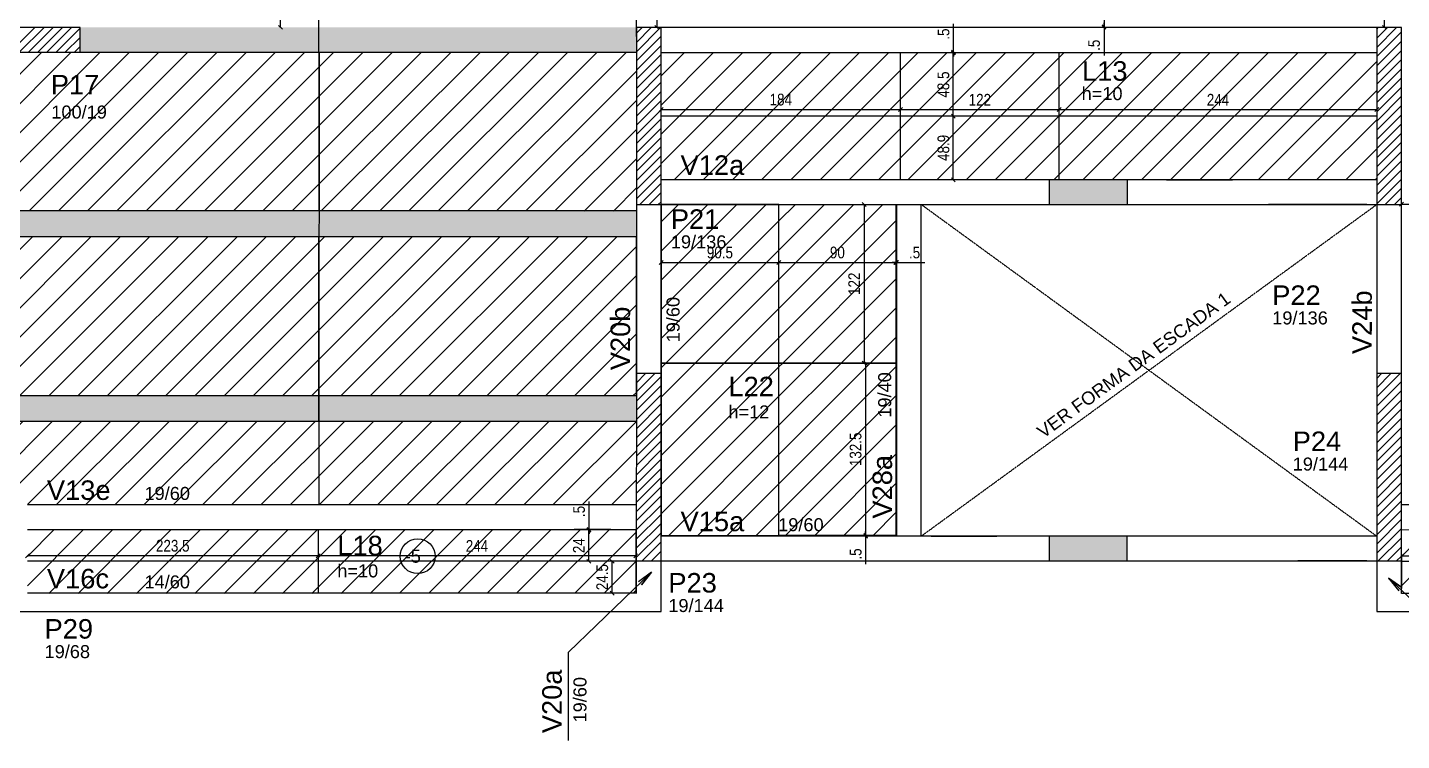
# Model space of a CAD drawing. Extents: x 1022 to 7350, y 170 to 3791.
# Drawn here: x 3468 to 4524, y 1554 to 2103 of the extents above; entities that cross this region are included whole.
import ezdxf

# ---------------------------------------------------------------- set-up
doc = ezdxf.new("R2010")
doc.units = 0
doc.linetypes.add('HIDDEN', pattern=[0.375, 0.25, -0.125])
for name, color, linetype in [('1', 1, 'Continuous'), ('10', 10, 'Continuous'), ('3', 3, 'Continuous'), ('6', 6, 'Continuous'), ('8', 8, 'Continuous'), ('COTA', 241, 'Continuous'), ('ES-VIGA', 3, 'Continuous'), ('L-D', 2, 'Continuous'), ('L-N', 4, 'Continuous'), ('P-D', 2, 'Continuous'), ('Painéis', 200, 'Continuous'), ('Pilares', 5, 'Continuous'), ('SHAFT', 1, 'HIDDEN'), ('VIG-D', 2, 'Continuous'), ('VIG-N', 4, 'Continuous')]:
    doc.layers.add(name, color=color, linetype=linetype)
doc.layers.add('Hachura', color=251, linetype='Continuous', lineweight=9)
doc.layers.add('REAPROVEITAMENTO', color=251, linetype='Continuous', lineweight=9)
doc.styles.add('COTA TECNICA-50', font='techl___.ttf', dxfattribs={"height": 9})
doc.styles.get("Standard").update_dxf_attribs({"font": 'arial.ttf'})
doc.dimstyles.new('COTA PAINEL-50', dxfattribs={"dimtxt": 9, "dimasz": 3, "dimexe": 3, "dimexo": 3, "dimgap": 3, "dimtad": 1, "dimdec": 1, "dimzin": 12, "dimdsep": 46, "dimtxsty": 'COTA TECNICA-50', "dimblk1": 'OBLIQUE', "dimblk2": 'OBLIQUE', "dimsah": 1, "dimcen": 0.9, "dimclrd": 4, "dimclre": 4, "dimclrt": 240, "dimadec": 1, "dimazin": 3, "dimtfac": 1, "dimtdec": 1, "dimtmove": 0, "dimatfit": 3, "dimfxl": 1, "dimtolj": 1, "dimtzin": 12, "dimarcsym": 0})
pattern_1 = [(45, (-1215.026, -298.529), (-11.22532, 11.22532), [])]
pattern_2 = [(45, (-1214.97, -298.365), (-11.22532, 11.22532), [])]

# ---------------------------------------------------------------- blocks, each defined once
blk = doc.blocks.new('_Oblique')
at = {"color": 0, "linetype": 'ByBlock', "lineweight": -2}
blk.add_line((-0.5, -0.5), (0.5, 0.5), dxfattribs=at)
blk = doc.blocks.new('*D227')
at = {"layer": 'COTA', "color": 4, "lineweight": -2, "transparency": 16777216}
for p, q in [((3955.4, 1922.1), (4045.9, 1922.1)), ((3955.4, 1921), (3955.4, 1919.1))]:
    blk.add_line(p, q, dxfattribs=at)
at = {"layer": 'Defpoints', "color": 0, "transparency": 16777216}
for p in [(3955.4, 1924), (4045.9, 1922.1), (4045.9, 1922.1)]:
    blk.add_point(p, dxfattribs=at)
at = {"layer": 'COTA', "color": 4, "lineweight": -2, "transparency": 16777216, "xscale": 3, "yscale": 3, "zscale": 3, "rotation": 180}
blk.add_blockref('_Oblique', (3955.4, 1922.1), dxfattribs=at)
at = {"layer": 'COTA', "color": 4, "lineweight": -2, "transparency": 16777216, "xscale": 3, "yscale": 3, "zscale": 3}
blk.add_blockref('_Oblique', (4045.9, 1922.1), dxfattribs=at)
at = {"layer": 'COTA', "color": 240, "transparency": 16777216, "insert": (4000.6, 1929.7), "char_height": 9, "attachment_point": 5, "style": 'COTA TECNICA-50'}
blk.add_mtext('\\A1;90.5', dxfattribs=at)
blk = doc.blocks.new('*D228')
at = {"layer": 'COTA', "color": 4, "lineweight": -2, "transparency": 16777216}
for p, q in [((4045.9, 1922.1), (4135.9, 1922.1)), ((4135.9, 1921), (4135.9, 1919.1))]:
    blk.add_line(p, q, dxfattribs=at)
at = {"layer": 'Defpoints', "color": 0, "transparency": 16777216}
for p in [(4045.9, 1922.1), (4135.9, 1924), (4135.9, 1922.1)]:
    blk.add_point(p, dxfattribs=at)
at = {"layer": 'COTA', "color": 4, "lineweight": -2, "transparency": 16777216, "xscale": 3, "yscale": 3, "zscale": 3, "rotation": 180}
blk.add_blockref('_Oblique', (4045.9, 1922.1), dxfattribs=at)
at = {"layer": 'COTA', "color": 4, "lineweight": -2, "transparency": 16777216, "xscale": 3, "yscale": 3, "zscale": 3}
blk.add_blockref('_Oblique', (4135.9, 1922.1), dxfattribs=at)
at = {"layer": 'COTA', "color": 240, "transparency": 16777216, "insert": (4090.9, 1929.7), "char_height": 9, "attachment_point": 5, "style": 'COTA TECNICA-50'}
blk.add_mtext('\\A1;90', dxfattribs=at)
blk = doc.blocks.new('*D132')
at = {"layer": 'COTA', "color": 4, "lineweight": -2, "transparency": 16777216}
for p, q in [((4135.9, 1922.1), (4132.9, 1922.1)), ((4135.9, 1922.1), (4136.4, 1922.1)), ((4136.4, 1922.1), (4158, 1922.1))]:
    blk.add_line(p, q, dxfattribs=at)
at = {"layer": 'Defpoints', "color": 0, "transparency": 16777216}
for p in [(4135.9, 1922.1), (4136.4, 1922.1), (4136.4, 1922.1)]:
    blk.add_point(p, dxfattribs=at)
at = {"layer": 'COTA', "color": 4, "lineweight": -2, "transparency": 16777216, "xscale": 3, "yscale": 3, "zscale": 3}
blk.add_blockref('_Oblique', (4135.9, 1922.1), dxfattribs=at)
at = {"layer": 'COTA', "color": 4, "lineweight": -2, "transparency": 16777216, "xscale": 3, "yscale": 3, "zscale": 3, "rotation": 180}
blk.add_blockref('_Oblique', (4136.4, 1922.1), dxfattribs=at)
at = {"layer": 'COTA', "color": 240, "transparency": 16777216, "insert": (4150.2, 1929.7), "char_height": 9, "attachment_point": 5, "style": 'COTA TECNICA-50'}
blk.add_mtext('\\A1;.5', dxfattribs=at)
blk = doc.blocks.new('*D229')
at = {"layer": 'COTA', "color": 4, "lineweight": -2, "transparency": 16777216}
blk.add_line((4111.4, 1966.7), (4111.4, 1844.7), dxfattribs=at)
at = {"layer": 'Defpoints', "color": 0, "transparency": 16777216}
for p in [(4111.4, 1966.7), (4111.4, 1844.7), (4111.4, 1844.7)]:
    blk.add_point(p, dxfattribs=at)
at = {"layer": 'COTA', "color": 4, "lineweight": -2, "transparency": 16777216, "xscale": 3, "yscale": 3, "zscale": 3}
for p, rotation in [((4111.4, 1966.7), 90), ((4111.4, 1844.7), 270)]:
    blk.add_blockref('_Oblique', p, dxfattribs=dict(at, rotation=rotation))
at = {"layer": 'COTA', "color": 240, "transparency": 16777216, "insert": (4103.8, 1905.7), "char_height": 9, "attachment_point": 5, "rotation": 90, "style": 'COTA TECNICA-50'}
blk.add_mtext('\\A1;122', dxfattribs=at)
blk = doc.blocks.new('*D230')
at = {"layer": 'COTA', "color": 4, "lineweight": -2, "transparency": 16777216}
for p, q in [((4112.6, 1844.7), (4112.6, 1712.2)), ((4114.4, 1844.7), (4115.6, 1844.7)), ((4114.4, 1712.2), (4115.6, 1712.2))]:
    blk.add_line(p, q, dxfattribs=at)
at = {"layer": 'Defpoints', "color": 0, "transparency": 16777216}
for p in [(4111.4, 1844.7), (4111.4, 1712.2), (4112.6, 1712.2)]:
    blk.add_point(p, dxfattribs=at)
at = {"layer": 'COTA', "color": 4, "lineweight": -2, "transparency": 16777216, "xscale": 3, "yscale": 3, "zscale": 3}
for p, rotation in [((4112.6, 1844.7), 90), ((4112.6, 1712.2), 270)]:
    blk.add_blockref('_Oblique', p, dxfattribs=dict(at, rotation=rotation))
at = {"layer": 'COTA', "color": 240, "transparency": 16777216, "insert": (4104.9, 1778.4), "char_height": 9, "attachment_point": 5, "rotation": 90, "style": 'COTA TECNICA-50'}
blk.add_mtext('\\A1;132.5', dxfattribs=at)
blk = doc.blocks.new('*D4')
at = {"layer": 'COTA', "color": 4, "lineweight": -2, "transparency": 16777216}
for p, q in [((4112.6, 1712.2), (4112.6, 1715.2)), ((4112.6, 1712.2), (4112.6, 1711.7)), ((4112.6, 1711.7), (4112.6, 1690.1))]:
    blk.add_line(p, q, dxfattribs=at)
at = {"layer": 'Defpoints', "color": 0, "transparency": 16777216}
for p in [(4112.6, 1712.2), (4112.6, 1711.7), (4112.6, 1711.7)]:
    blk.add_point(p, dxfattribs=at)
at = {"layer": 'COTA', "color": 4, "lineweight": -2, "transparency": 16777216, "xscale": 3, "yscale": 3, "zscale": 3}
for p, rotation in [((4112.6, 1712.2), 270), ((4112.6, 1711.7), 90)]:
    blk.add_blockref('_Oblique', p, dxfattribs=dict(at, rotation=rotation))
at = {"layer": 'COTA', "color": 240, "transparency": 16777216, "insert": (4105, 1697.9), "char_height": 9, "attachment_point": 5, "rotation": 90, "style": 'COTA TECNICA-50'}
blk.add_mtext('\\A1;.5', dxfattribs=at)
blk = doc.blocks.new('*D176')
at = {"layer": 'COTA', "color": 4, "lineweight": -2, "transparency": 16777216}
for p, q in [((3662.9, 2102.9), (3662.9, 2163.9)), ((3665.9, 2163.9), (3665.9, 2163.9))]:
    blk.add_line(p, q, dxfattribs=at)
at = {"layer": 'Defpoints', "color": 0, "transparency": 16777216}
for p in [(3662.9, 2163.9), (3662.9, 2163.9), (3662.9, 2102.9)]:
    blk.add_point(p, dxfattribs=at)
at = {"layer": 'COTA', "color": 4, "lineweight": -2, "transparency": 16777216, "xscale": 3, "yscale": 3, "zscale": 3}
for p, rotation in [((3662.9, 2163.9), 90), ((3662.9, 2102.9), 270)]:
    blk.add_blockref('_Oblique', p, dxfattribs=dict(at, rotation=rotation))
at = {"layer": 'COTA', "color": 240, "transparency": 16777216, "insert": (3655.3, 2133.4), "char_height": 9, "attachment_point": 5, "rotation": 90, "style": 'COTA TECNICA-50'}
blk.add_mtext('\\A1;61', dxfattribs=at)
blk = doc.blocks.new('*D113')
at = {"layer": 'COTA', "color": 4, "lineweight": -2, "transparency": 16777216}
for p, q in [((4511.4, 2102.9), (4511.4, 2255.9)), ((4508.7, 2102.9), (4508.4, 2102.9))]:
    blk.add_line(p, q, dxfattribs=at)
at = {"layer": 'Defpoints', "color": 0, "transparency": 16777216}
for p in [(4511.4, 2255.9), (4511.4, 2255.9), (4511.7, 2102.9)]:
    blk.add_point(p, dxfattribs=at)
at = {"layer": 'COTA', "color": 4, "lineweight": -2, "transparency": 16777216, "xscale": 3, "yscale": 3, "zscale": 3}
for p, rotation in [((4511.4, 2255.9), 90), ((4511.4, 2102.9), 270)]:
    blk.add_blockref('_Oblique', p, dxfattribs=dict(at, rotation=rotation))
at = {"layer": 'COTA', "color": 240, "transparency": 16777216, "insert": (4503.7, 2179.4), "char_height": 9, "attachment_point": 5, "rotation": 90, "style": 'COTA TECNICA-50'}
blk.add_mtext('\\A1;153', dxfattribs=at)
blk = doc.blocks.new('*D221')
at = {"layer": 'COTA', "color": 4, "lineweight": -2, "transparency": 16777216}
for p, q in [((3952.1, 2255.9), (3952.1, 2102.9)), ((3952.5, 2102.9), (3949.1, 2102.9))]:
    blk.add_line(p, q, dxfattribs=at)
at = {"layer": 'Defpoints', "color": 0, "transparency": 16777216}
for p in [(3952.1, 2255.9), (3952.1, 2102.9), (3955.5, 2102.9)]:
    blk.add_point(p, dxfattribs=at)
at = {"layer": 'COTA', "color": 4, "lineweight": -2, "transparency": 16777216, "xscale": 3, "yscale": 3, "zscale": 3}
for p, rotation in [((3952.1, 2255.9), 90), ((3952.1, 2102.9), 270)]:
    blk.add_blockref('_Oblique', p, dxfattribs=dict(at, rotation=rotation))
at = {"layer": 'COTA', "color": 240, "transparency": 16777216, "insert": (3944.4, 2179.4), "char_height": 9, "attachment_point": 5, "rotation": 90, "style": 'COTA TECNICA-50'}
blk.add_mtext('\\A1;153', dxfattribs=at)
blk = doc.blocks.new('*D222')
at = {"layer": 'COTA', "color": 4, "lineweight": -2, "transparency": 16777216}
for p, q in [((4295.8, 2179.8), (4295.8, 2103.4)), ((4298.8, 2179.8), (4298.8, 2179.8))]:
    blk.add_line(p, q, dxfattribs=at)
at = {"layer": 'Defpoints', "color": 0, "transparency": 16777216}
for p in [(4295.8, 2179.8), (4295.8, 2103.4), (4295.8, 2103.4)]:
    blk.add_point(p, dxfattribs=at)
at = {"layer": 'COTA', "color": 4, "lineweight": -2, "transparency": 16777216, "xscale": 3, "yscale": 3, "zscale": 3}
for p, rotation in [((4295.8, 2179.8), 90), ((4295.8, 2103.4), 270)]:
    blk.add_blockref('_Oblique', p, dxfattribs=dict(at, rotation=rotation))
at = {"layer": 'COTA', "color": 240, "transparency": 16777216, "insert": (4288.2, 2141.6), "char_height": 9, "attachment_point": 5, "rotation": 90, "style": 'COTA TECNICA-50'}
blk.add_mtext('\\A1;76.5', dxfattribs=at)
blk = doc.blocks.new('*D114')
at = {"layer": 'COTA', "color": 4, "lineweight": -2, "transparency": 16777216}
for p, q in [((4292.8, 2102.9), (4292.8, 2102.9)), ((4295.8, 2103.4), (4295.8, 2106.4)), ((4295.8, 2103.4), (4295.8, 2102.9)), ((4295.8, 2102.9), (4295.8, 2081.3))]:
    blk.add_line(p, q, dxfattribs=at)
at = {"layer": 'Defpoints', "color": 0, "transparency": 16777216}
for p in [(4295.8, 2103.4), (4295.8, 2102.9), (4295.8, 2102.9)]:
    blk.add_point(p, dxfattribs=at)
at = {"layer": 'COTA', "color": 4, "lineweight": -2, "transparency": 16777216, "xscale": 3, "yscale": 3, "zscale": 3}
for p, rotation in [((4295.8, 2103.4), 270), ((4295.8, 2102.9), 90)]:
    blk.add_blockref('_Oblique', p, dxfattribs=dict(at, rotation=rotation))
at = {"layer": 'COTA', "color": 240, "transparency": 16777216, "insert": (4288.2, 2089.1), "char_height": 9, "attachment_point": 5, "rotation": 90, "style": 'COTA TECNICA-50'}
blk.add_mtext('\\A1;.5', dxfattribs=at)
blk = doc.blocks.new('*D115')
at = {"layer": 'COTA', "color": 4, "lineweight": -2, "transparency": 16777216}
blk.add_line((4180, 1985.7), (4180, 2034.6), dxfattribs=at)
at = {"layer": 'Defpoints', "color": 0, "transparency": 16777216}
for p in [(4180, 2034.6), (4180, 2034.6), (4180, 1985.7)]:
    blk.add_point(p, dxfattribs=at)
at = {"layer": 'COTA', "color": 4, "lineweight": -2, "transparency": 16777216, "xscale": 3, "yscale": 3, "zscale": 3}
for p, rotation in [((4180, 2034.6), 90), ((4180, 1985.7), 270)]:
    blk.add_blockref('_Oblique', p, dxfattribs=dict(at, rotation=rotation))
at = {"layer": 'COTA', "color": 240, "transparency": 16777216, "insert": (4172.4, 2010.2), "char_height": 9, "attachment_point": 5, "rotation": 90, "style": 'COTA TECNICA-50'}
blk.add_mtext('\\A1;48.9', dxfattribs=at)
blk = doc.blocks.new('*D116')
at = {"layer": 'COTA', "color": 4, "lineweight": -2, "transparency": 16777216}
for p, q in [((4179.5, 2083.2), (4177, 2083.2)), ((4180, 2034.6), (4180, 2083.2))]:
    blk.add_line(p, q, dxfattribs=at)
at = {"layer": 'Defpoints', "color": 0, "transparency": 16777216}
for p in [(4180, 2083.2), (4182.5, 2083.2), (4180, 2034.6)]:
    blk.add_point(p, dxfattribs=at)
at = {"layer": 'COTA', "color": 4, "lineweight": -2, "transparency": 16777216, "xscale": 3, "yscale": 3, "zscale": 3}
for p, rotation in [((4180, 2083.2), 90), ((4180, 2034.6), 270)]:
    blk.add_blockref('_Oblique', p, dxfattribs=dict(at, rotation=rotation))
at = {"layer": 'COTA', "color": 240, "transparency": 16777216, "insert": (4172.4, 2058.9), "char_height": 9, "attachment_point": 5, "rotation": 90, "style": 'COTA TECNICA-50'}
blk.add_mtext('\\A1;48.5', dxfattribs=at)
blk = doc.blocks.new('*D117')
at = {"layer": 'COTA', "color": 4, "lineweight": -2, "transparency": 16777216}
for p, q in [((4180.1, 2083.9), (4180.1, 2105.5)), ((4180.1, 2083.4), (4180.1, 2083.9)), ((4180.1, 2083.4), (4180.1, 2080.4))]:
    blk.add_line(p, q, dxfattribs=at)
at = {"layer": 'Defpoints', "color": 0, "transparency": 16777216}
for p in [(4180.1, 2083.9), (4180.1, 2083.9), (4180.1, 2083.4)]:
    blk.add_point(p, dxfattribs=at)
at = {"layer": 'COTA', "color": 4, "lineweight": -2, "transparency": 16777216, "xscale": 3, "yscale": 3, "zscale": 3}
for p, rotation in [((4180.1, 2083.9), 270), ((4180.1, 2083.4), 90)]:
    blk.add_blockref('_Oblique', p, dxfattribs=dict(at, rotation=rotation))
at = {"layer": 'COTA', "color": 240, "transparency": 16777216, "insert": (4172.5, 2097.7), "char_height": 9, "attachment_point": 5, "rotation": 90, "style": 'COTA TECNICA-50'}
blk.add_mtext('\\A1;.5', dxfattribs=at)
blk = doc.blocks.new('*D76')
at = {"layer": 'COTA', "color": 4, "lineweight": -2, "transparency": 16777216}
blk.add_line((4524.4, 1966.9), (4645.9, 1966.9), dxfattribs=at)
at = {"layer": 'Defpoints', "color": 0, "transparency": 16777216}
for p in [(4524.4, 1966.9), (4645.9, 1966.9), (4645.9, 1966.9)]:
    blk.add_point(p, dxfattribs=at)
at = {"layer": 'COTA', "color": 4, "lineweight": -2, "transparency": 16777216, "xscale": 3, "yscale": 3, "zscale": 3, "rotation": 180}
blk.add_blockref('_Oblique', (4524.4, 1966.9), dxfattribs=at)
at = {"layer": 'COTA', "color": 4, "lineweight": -2, "transparency": 16777216, "xscale": 3, "yscale": 3, "zscale": 3}
blk.add_blockref('_Oblique', (4645.9, 1966.9), dxfattribs=at)
at = {"layer": 'COTA', "color": 240, "transparency": 16777216, "insert": (4585.2, 1974.5), "char_height": 9, "attachment_point": 5, "style": 'COTA TECNICA-50'}
blk.add_mtext('\\A1;121.5', dxfattribs=at)
blk = doc.blocks.new('*D184')
at = {"layer": 'COTA', "color": 4, "lineweight": -2, "transparency": 16777216}
for p, q in [((3955.4, 2037.7), (3955.4, 2042.7)), ((3955.4, 2039.7), (4139.4, 2039.7)), ((4139.4, 2037.4), (4139.4, 2042.7))]:
    blk.add_line(p, q, dxfattribs=at)
at = {"layer": 'Defpoints', "color": 0, "transparency": 16777216}
for p in [(4139.4, 2039.7), (3955.4, 2034.7), (4139.4, 2034.4)]:
    blk.add_point(p, dxfattribs=at)
at = {"layer": 'COTA', "color": 4, "lineweight": -2, "transparency": 16777216, "xscale": 3, "yscale": 3, "zscale": 3, "rotation": 180}
blk.add_blockref('_Oblique', (3955.4, 2039.7), dxfattribs=at)
at = {"layer": 'COTA', "color": 4, "lineweight": -2, "transparency": 16777216, "xscale": 3, "yscale": 3, "zscale": 3}
blk.add_blockref('_Oblique', (4139.4, 2039.7), dxfattribs=at)
at = {"layer": 'COTA', "color": 240, "transparency": 16777216, "insert": (4047.4, 2047.3), "char_height": 9, "attachment_point": 5, "style": 'COTA TECNICA-50'}
blk.add_mtext('\\A1;184', dxfattribs=at)
blk = doc.blocks.new('*D185')
at = {"layer": 'COTA', "color": 4, "lineweight": -2, "transparency": 16777216}
blk.add_line((4139.4, 2039.7), (4261.4, 2039.7), dxfattribs=at)
at = {"layer": 'Defpoints', "color": 0, "transparency": 16777216}
for p in [(4139.4, 2039.7), (4261.4, 2039.7), (4261.4, 2039.7)]:
    blk.add_point(p, dxfattribs=at)
at = {"layer": 'COTA', "color": 4, "lineweight": -2, "transparency": 16777216, "xscale": 3, "yscale": 3, "zscale": 3, "rotation": 180}
blk.add_blockref('_Oblique', (4139.4, 2039.7), dxfattribs=at)
at = {"layer": 'COTA', "color": 4, "lineweight": -2, "transparency": 16777216, "xscale": 3, "yscale": 3, "zscale": 3}
blk.add_blockref('_Oblique', (4261.4, 2039.7), dxfattribs=at)
at = {"layer": 'COTA', "color": 240, "transparency": 16777216, "insert": (4200.4, 2047.2), "char_height": 9, "attachment_point": 5, "style": 'COTA TECNICA-50'}
blk.add_mtext('\\A1;122', dxfattribs=at)
blk = doc.blocks.new('*D39')
at = {"layer": 'COTA', "color": 4, "lineweight": -2, "transparency": 16777216}
blk.add_line((4261.4, 2039.7), (4505.4, 2039.7), dxfattribs=at)
at = {"layer": 'Defpoints', "color": 0, "transparency": 16777216}
for p in [(4261.4, 2039.7), (4505.4, 2039.7), (4505.4, 2039.7)]:
    blk.add_point(p, dxfattribs=at)
at = {"layer": 'COTA', "color": 4, "lineweight": -2, "transparency": 16777216, "xscale": 3, "yscale": 3, "zscale": 3, "rotation": 180}
blk.add_blockref('_Oblique', (4261.4, 2039.7), dxfattribs=at)
at = {"layer": 'COTA', "color": 4, "lineweight": -2, "transparency": 16777216, "xscale": 3, "yscale": 3, "zscale": 3}
blk.add_blockref('_Oblique', (4505.4, 2039.7), dxfattribs=at)
at = {"layer": 'COTA', "color": 240, "transparency": 16777216, "insert": (4383.4, 2047.2), "char_height": 9, "attachment_point": 5, "style": 'COTA TECNICA-50'}
blk.add_mtext('\\A1;244', dxfattribs=at)
blk = doc.blocks.new('*D49')
at = {"layer": 'COTA', "color": 4, "lineweight": -2, "transparency": 16777216}
blk.add_line((4747.9, 1696.2), (4524.4, 1696.2), dxfattribs=at)
at = {"layer": 'Defpoints', "color": 0, "transparency": 16777216}
for p in [(4524.4, 1696.2), (4524.4, 1696.2), (4747.9, 1696.2)]:
    blk.add_point(p, dxfattribs=at)
at = {"layer": 'COTA', "color": 4, "lineweight": -2, "transparency": 16777216, "xscale": 3, "yscale": 3, "zscale": 3, "rotation": 180}
blk.add_blockref('_Oblique', (4524.4, 1696.2), dxfattribs=at)
at = {"layer": 'COTA', "color": 4, "lineweight": -2, "transparency": 16777216, "xscale": 3, "yscale": 3, "zscale": 3}
blk.add_blockref('_Oblique', (4747.9, 1696.2), dxfattribs=at)
at = {"layer": 'COTA', "color": 240, "transparency": 16777216, "insert": (4636.1, 1703.9), "char_height": 9, "attachment_point": 5, "style": 'COTA TECNICA-50'}
blk.add_mtext('\\A1;223.5', dxfattribs=at)
blk = doc.blocks.new('*D149')
at = {"layer": 'COTA', "color": 4, "lineweight": -2, "transparency": 16777216}
blk.add_line((3917.8, 1667.8), (3917.8, 1692.3), dxfattribs=at)
at = {"layer": 'Defpoints', "color": 0, "transparency": 16777216}
for p in [(3917.8, 1692.3), (3917.8, 1692.3), (3917.8, 1667.8)]:
    blk.add_point(p, dxfattribs=at)
at = {"layer": 'COTA', "color": 4, "lineweight": -2, "transparency": 16777216, "xscale": 3, "yscale": 3, "zscale": 3}
for p, rotation in [((3917.8, 1692.3), 90), ((3917.8, 1667.8), 270)]:
    blk.add_blockref('_Oblique', p, dxfattribs=dict(at, rotation=rotation))
at = {"layer": 'COTA', "color": 240, "transparency": 16777216, "insert": (3910.2, 1680.1), "char_height": 9, "attachment_point": 5, "rotation": 90, "style": 'COTA TECNICA-50'}
blk.add_mtext('\\A1;24.5', dxfattribs=at)
blk = doc.blocks.new('*D150')
at = {"layer": 'COTA', "color": 4, "lineweight": -2, "transparency": 16777216}
blk.add_line((3899.8, 1692.3), (3899.8, 1716.3), dxfattribs=at)
at = {"layer": 'Defpoints', "color": 0, "transparency": 16777216}
for p in [(3899.8, 1716.3), (3899.8, 1716.3), (3899.8, 1692.3)]:
    blk.add_point(p, dxfattribs=at)
at = {"layer": 'COTA', "color": 4, "lineweight": -2, "transparency": 16777216, "xscale": 3, "yscale": 3, "zscale": 3}
for p, rotation in [((3899.8, 1716.3), 90), ((3899.8, 1692.3), 270)]:
    blk.add_blockref('_Oblique', p, dxfattribs=dict(at, rotation=rotation))
at = {"layer": 'COTA', "color": 240, "transparency": 16777216, "insert": (3892.2, 1704.3), "char_height": 9, "attachment_point": 5, "rotation": 90, "style": 'COTA TECNICA-50'}
blk.add_mtext('\\A1;24', dxfattribs=at)
blk = doc.blocks.new('*D151')
at = {"layer": 'COTA', "color": 4, "lineweight": -2, "transparency": 16777216}
for p, q in [((3900, 1716.8), (3900, 1738.4)), ((3900, 1716.3), (3900, 1716.8)), ((3900, 1716.3), (3900, 1713.3))]:
    blk.add_line(p, q, dxfattribs=at)
at = {"layer": 'Defpoints', "color": 0, "transparency": 16777216}
for p in [(3900, 1716.8), (3900, 1716.8), (3900, 1716.3)]:
    blk.add_point(p, dxfattribs=at)
at = {"layer": 'COTA', "color": 4, "lineweight": -2, "transparency": 16777216, "xscale": 3, "yscale": 3, "zscale": 3}
for p, rotation in [((3900, 1716.8), 270), ((3900, 1716.3), 90)]:
    blk.add_blockref('_Oblique', p, dxfattribs=dict(at, rotation=rotation))
at = {"layer": 'COTA', "color": 240, "transparency": 16777216, "insert": (3892.4, 1730.6), "char_height": 9, "attachment_point": 5, "rotation": 90, "style": 'COTA TECNICA-50'}
blk.add_mtext('\\A1;.5', dxfattribs=at)
blk = doc.blocks.new('*D238')
at = {"layer": 'COTA', "color": 4, "lineweight": -2, "transparency": 16777216}
blk.add_line((3935.9, 1696.5), (3691.9, 1696.5), dxfattribs=at)
at = {"layer": 'Defpoints', "color": 0, "transparency": 16777216}
for p in [(3691.9, 1696.5), (3691.9, 1696.5), (3935.9, 1696.5)]:
    blk.add_point(p, dxfattribs=at)
at = {"layer": 'COTA', "color": 4, "lineweight": -2, "transparency": 16777216, "xscale": 3, "yscale": 3, "zscale": 3, "rotation": 180}
blk.add_blockref('_Oblique', (3691.9, 1696.5), dxfattribs=at)
at = {"layer": 'COTA', "color": 4, "lineweight": -2, "transparency": 16777216, "xscale": 3, "yscale": 3, "zscale": 3}
blk.add_blockref('_Oblique', (3935.9, 1696.5), dxfattribs=at)
at = {"layer": 'COTA', "color": 240, "transparency": 16777216, "insert": (3813.9, 1704.1), "char_height": 9, "attachment_point": 5, "style": 'COTA TECNICA-50'}
blk.add_mtext('\\A1;244', dxfattribs=at)
blk = doc.blocks.new('*D152')
at = {"layer": 'COTA', "color": 4, "lineweight": -2, "transparency": 16777216}
blk.add_line((3691.9, 1696.5), (3468.4, 1696.5), dxfattribs=at)
at = {"layer": 'Defpoints', "color": 0, "transparency": 16777216}
for p in [(3468.4, 1696.5), (3468.4, 1696.5), (3691.9, 1696.5)]:
    blk.add_point(p, dxfattribs=at)
at = {"layer": 'COTA', "color": 4, "lineweight": -2, "transparency": 16777216, "xscale": 3, "yscale": 3, "zscale": 3, "rotation": 180}
blk.add_blockref('_Oblique', (3468.4, 1696.5), dxfattribs=at)
at = {"layer": 'COTA', "color": 4, "lineweight": -2, "transparency": 16777216, "xscale": 3, "yscale": 3, "zscale": 3}
blk.add_blockref('_Oblique', (3691.9, 1696.5), dxfattribs=at)
at = {"layer": 'COTA', "color": 240, "transparency": 16777216, "insert": (3580.1, 1704.2), "char_height": 9, "attachment_point": 5, "style": 'COTA TECNICA-50'}
blk.add_mtext('\\A1;223.5', dxfattribs=at)

msp = doc.modelspace()

# ---------------------------------------------------------------- hatches: boundary and pattern name
at = {"layer": 'Hachura', "linetype": 'ByBlock'}
h = msp.add_hatch(color=256, dxfattribs=at)
h.dxf.hatch_style = 1
h.paths.add_polyline_path([(3936.45, 2102.86), (3508.95, 2102.86), (3508.95, 2083.86), (3936.45, 2083.86)])
h = msp.add_hatch(color=256, dxfattribs=at)
h.dxf.hatch_style = 1
h.paths.add_polyline_path([(3692.62, 1961.86), (3692.62, 1941.82), (3448.54, 1941.82), (3448.54, 1961.86)])
h = msp.add_hatch(color=256, dxfattribs=at)
h.dxf.hatch_style = 1
h.paths.add_polyline_path([(3936.45, 1961.86), (3936.45, 1941.82), (3692.54, 1941.82), (3692.54, 1961.86)])
h = msp.add_hatch(color=256, dxfattribs=at)
h.dxf.hatch_style = 1
h.paths.add_polyline_path([(3692.38, 1819.82), (3692.38, 1799.79), (3448.31, 1799.79), (3448.31, 1819.82)])
h = msp.add_hatch(color=256, dxfattribs=at)
h.dxf.hatch_style = 1
h.paths.add_polyline_path([(3936.45, 1819.82), (3936.45, 1799.79), (3692.38, 1799.79), (3692.38, 1819.82)])
at = {"layer": 'REAPROVEITAMENTO', "linetype": 'ByBlock'}
h = msp.add_hatch(dxfattribs=at)
h.set_pattern_fill('ANSI31', color=256, scale=5, style=2)
h.set_pattern_definition(pattern_2)
h.paths.add_polyline_path([(3936.45, 1961.66), (3936.45, 2083.66), (2003.95, 2083.86), (2003.95, 1961.86)])
h = msp.add_hatch(dxfattribs=at)
h.set_pattern_fill('ANSI31', color=256, scale=5, style=2)
h.set_pattern_definition(pattern_1)
h.paths.add_polyline_path([(4505.4, 2083.16), (3955.39, 2083.19), (3955.39, 1985.69), (4505.39, 1985.66)])
h.paths.add_polyline_path([(4015.45, 2059.64), (4057.95, 2059.64), (4057.95, 2082.24), (4015.45, 2082.24)], flags=16)
h.paths.add_polyline_path([(4016.67, 2043.69), (4053.24, 2043.69), (4053.24, 2059), (4016.67, 2059)], flags=16)
h.paths.add_polyline_path([(4035.27, 2038.38), (4058.61, 2038.38), (4058.61, 2056.91), (4035.27, 2056.91)], flags=16)
h.paths.add_polyline_path([(4060.22, 2043.38), (4125.03, 2043.38), (4125.03, 2080.7), (4060.22, 2080.7)], flags=16)
h = msp.add_hatch(dxfattribs=at)
h.set_pattern_fill('ANSI31', color=256, scale=5, style=2)
h.set_pattern_definition(pattern_1)
h.paths.add_polyline_path([(4045.89, 1966.7), (3955.4, 1966.7), (3955.4, 1844.7), (4045.89, 1844.7)])
h = msp.add_hatch(dxfattribs=at)
h.set_pattern_fill('ANSI31', color=256, scale=5, style=2)
h.set_pattern_definition(pattern_1)
h.paths.add_polyline_path([(4045.89, 1966.7), (4135.89, 1966.7), (4135.89, 1844.7), (4045.89, 1844.7)])
h = msp.add_hatch(dxfattribs=at)
h.set_pattern_fill('ANSI31', color=256, scale=5, style=2)
h.set_pattern_definition(pattern_2)
h.paths.add_polyline_path([(3936.45, 1819.82), (3936.45, 1941.82), (2003.95, 1941.82), (2003.95, 1819.82)])
h = msp.add_hatch(dxfattribs=at)
h.set_pattern_fill('ANSI31', color=256, scale=5, style=2)
h.set_pattern_definition(pattern_1)
h.paths.add_polyline_path([(4045.89, 1844.7), (3955.4, 1844.7), (3955.4, 1712.2), (4045.89, 1712.2)])
h = msp.add_hatch(dxfattribs=at)
h.set_pattern_fill('ANSI31', color=256, scale=5, style=2)
h.set_pattern_definition(pattern_1)
h.paths.add_polyline_path([(4045.89, 1844.7), (4135.89, 1844.7), (4135.89, 1712.2), (4045.89, 1712.2)])
h = msp.add_hatch(dxfattribs=at)
h.set_pattern_fill('ANSI31', color=256, scale=5, style=2)
h.set_pattern_definition(pattern_2)
h.paths.add_polyline_path([(3936.45, 1799.79), (2003.95, 1799.79), (2003.95, 1735.86), (3936.45, 1735.86)])
h = msp.add_hatch(dxfattribs=at)
h.set_pattern_fill('ANSI31', color=256, scale=5, style=2)
h.set_pattern_definition([(45, (-1157.188, -1156.003), (-11.22532, 11.22532), [])])
h.paths.add_polyline_path([(3936.38, 1716.86), (3468.37, 1716.65), (3468.37, 1667.53), (3936.37, 1667.74)])
h = msp.add_hatch(dxfattribs=at)
h.set_pattern_fill('ANSI31', color=256, scale=5, style=2)
h.set_pattern_definition([(45, (-101.19, -1156.092), (-11.22532, 11.22532), [])])
h.paths.add_polyline_path([(4992.38, 1716.77), (4524.37, 1716.56), (4524.37, 1667.44), (4992.37, 1667.65)])

# ---------------------------------------------------------------- linework, layer by layer
at = {"layer": '1', "linetype": 'Continuous'}
for points in [[(3884.12, 1554.46), (3884.12, 1622.3), (3948.07, 1683.9), (3940.27, 1674.12), (3948.07, 1683.9), (3938.01, 1676.47)], [(4577.15, 1556.42), (4577.16, 1620.84), (4514.42, 1679.34), (4524.6, 1672.08), (4514.42, 1679.34), (4522.37, 1669.7)]]:
    msp.add_lwpolyline(points, dxfattribs=at)
at = {"layer": '10', "linetype": 'Continuous'}
for points in [[(4253.74, 1966.67), (4313.74, 1966.67), (4313.74, 1985.66), (4253.74, 1985.67), (4253.74, 1966.67)], [(4253.72, 1692.67), (4313.72, 1692.67), (4313.72, 1711.67), (4253.72, 1711.67), (4253.72, 1692.67)]]:
    msp.add_lwpolyline(points, dxfattribs=at)
at = {"layer": '3', "linetype": 'Continuous'}
msp.add_circle((3768.34, 1696.2), 13.42, dxfattribs=at)
at = {"layer": '6', "linetype": 'Continuous'}
for p, q in [((4313.74, 1985.66), (4253.74, 1985.67)), ((4313.74, 1966.67), (4313.74, 1985.66)), ((4253.74, 1966.67), (4313.74, 1966.67)), ((4505.39, 1922.39), (4505.38, 1862.39)), ((3936.39, 1906.44), (3936.39, 1862.44)), ((3955.39, 1862.43), (3955.39, 1910.43)), ((4524.38, 1862.39), (4524.39, 1906.39)), ((4313.72, 1711.67), (4253.72, 1711.67)), ((4313.72, 1692.67), (4313.72, 1711.67)), ((4253.72, 1692.67), (4313.72, 1692.67))]:
    msp.add_line(p, q, dxfattribs=at)
for points in [[(4253.74, 1966.67), (4313.74, 1985.66), (4253.74, 1985.67)], [(4253.74, 1966.67), (4313.74, 1966.67), (4313.74, 1985.66)], [(4253.72, 1692.67), (4313.72, 1692.67), (4313.72, 1711.67)], [(4253.72, 1692.67), (4313.72, 1711.67), (4253.72, 1711.67)]]:
    msp.add_solid(points, dxfattribs=at)
at = {"layer": '8', "linetype": 'Continuous'}
for p, q in [((3455.1, 2083.74), (3474.1, 2102.74)), ((3462.17, 2083.74), (3481.17, 2102.74)), ((3469.24, 2083.74), (3488.24, 2102.74)), ((3476.31, 2083.74), (3495.32, 2102.73)), ((3483.38, 2083.74), (3502.39, 2102.73)), ((3490.46, 2083.74), (3508.91, 2102.18)), ((3508.91, 2102.73), (3508.91, 2102.73)), ((3508.91, 2102.73), (3508.91, 2102.73)), ((3508.91, 2102.73), (3508.91, 2102.73)), ((3936.4, 2084.17), (3954.94, 2102.7)), ((3936.4, 2091.24), (3947.86, 2102.7)), ((3936.4, 2098.31), (3940.79, 2102.7)), ((3936.4, 2102.7), (3936.4, 2102.7)), ((3936.4, 2102.7), (3936.4, 2102.7)), ((3936.4, 2102.7), (3936.4, 2102.7)), ((3936.4, 2102.7), (3936.4, 2102.7)), ((3936.4, 2102.7), (3936.4, 2102.7)), ((4505.4, 2087.43), (4520.62, 2102.65)), ((4505.4, 2094.5), (4513.55, 2102.65)), ((4505.4, 2101.57), (4506.48, 2102.65)), ((4505.4, 2102.65), (4505.4, 2102.65)), ((4505.4, 2102.65), (4505.4, 2102.65)), ((3497.53, 2083.73), (3508.91, 2095.11)), ((3936.4, 2077.09), (3955.4, 2096.09)), ((4505.4, 2080.36), (4524.4, 2099.36)), ((4505.4, 2073.29), (4524.4, 2092.29)), ((3504.6, 2083.73), (3508.9, 2088.04)), ((3508.9, 2083.73), (3508.9, 2083.73)), ((3508.9, 2083.73), (3508.9, 2083.73)), ((3936.4, 2070.02), (3955.4, 2089.02)), ((3936.4, 2062.95), (3955.4, 2081.95)), ((4505.4, 2066.22), (4524.4, 2085.21)), ((3936.4, 2055.88), (3955.4, 2074.88)), ((4505.4, 2059.15), (4524.4, 2078.14)), ((4505.4, 2052.07), (4524.4, 2071.07)), ((3936.4, 2048.81), (3955.4, 2067.81)), ((3936.4, 2041.74), (3955.4, 2060.74)), ((4505.4, 2045), (4524.4, 2064)), ((3936.4, 2034.67), (3955.4, 2053.67)), ((4505.39, 2037.93), (4524.4, 2056.93)), ((4505.39, 2030.86), (4524.4, 2049.86)), ((3936.4, 2027.6), (3955.4, 2046.6)), ((3936.4, 2020.53), (3955.4, 2039.52)), ((4505.39, 2023.79), (4524.4, 2042.79)), ((3936.4, 2013.45), (3955.4, 2032.45)), ((4505.39, 2016.72), (4524.39, 2035.72)), ((4505.39, 2009.65), (4524.39, 2028.65)), ((3936.39, 2006.38), (3955.4, 2025.38)), ((3936.39, 1999.31), (3955.4, 2018.31)), ((4505.39, 2002.58), (4524.39, 2021.58)), ((3936.39, 1992.24), (3955.39, 2011.24)), ((4505.39, 1995.51), (4524.39, 2014.5)), ((4505.39, 1988.43), (4524.39, 2007.43)), ((3936.39, 1985.17), (3955.39, 2004.17)), ((3936.39, 1978.1), (3955.39, 1997.1)), ((4505.39, 1981.36), (4524.39, 2000.36)), ((3936.39, 1971.03), (3955.39, 1990.03)), ((4336.4, 1985.66), (4336.4, 1985.66)), ((4343.9, 1985.66), (4394.43, 1985.66)), ((4455.21, 1985.65), (4455.21, 1985.65)), ((4505.39, 1974.29), (4524.39, 1993.29)), ((4505.39, 1967.22), (4524.39, 1986.22)), ((3939.13, 1966.7), (3955.39, 1982.96)), ((3946.2, 1966.7), (3955.39, 1975.88)), ((4511.89, 1966.65), (4524.39, 1979.15)), ((3936.39, 1966.7), (3936.39, 1966.7)), ((3936.39, 1966.7), (3936.39, 1966.7)), ((3953.27, 1966.7), (3955.39, 1968.81)), ((3955.4, 1966.7), (3955.4, 1966.7)), ((4162.89, 1966.68), (4213.46, 1966.67)), ((4497.89, 1966.65), (4422.16, 1966.66)), ((4505.39, 1966.65), (4505.39, 1966.65)), ((4505.39, 1966.65), (4505.39, 1966.65)), ((4518.96, 1966.65), (4524.39, 1972.08)), ((4524.39, 1966.65), (4524.39, 1966.65)), ((4524.39, 1966.65), (4524.39, 1966.65)), ((4505.39, 1896.65), (4505.39, 1896.65)), ((3936.38, 1822.54), (3950.54, 1836.7)), ((3936.38, 1829.61), (3943.47, 1836.7)), ((3936.38, 1836.7), (3936.38, 1836.7)), ((3936.38, 1836.7), (3936.38, 1836.7)), ((3936.38, 1815.47), (3955.38, 1834.47)), ((3936.38, 1808.4), (3955.38, 1827.4)), ((3955.38, 1836.7), (3955.38, 1836.7)), ((4505.38, 1818.73), (4523.3, 1836.65)), ((4505.38, 1825.8), (4516.23, 1836.65)), ((4505.38, 1832.87), (4509.16, 1836.65)), ((4505.38, 1836.65), (4505.38, 1836.65)), ((4505.38, 1811.66), (4524.38, 1830.66)), ((4524.38, 1836.65), (4524.38, 1836.65)), ((4524.38, 1836.65), (4524.38, 1836.65)), ((3936.38, 1801.33), (3955.38, 1820.33)), ((4505.38, 1804.59), (4524.38, 1823.59)), ((4505.38, 1797.52), (4524.38, 1816.52)), ((3936.38, 1794.26), (3955.38, 1813.25)), ((3936.38, 1787.19), (3955.38, 1806.18)), ((4505.38, 1790.45), (4524.38, 1809.45)), ((3936.38, 1780.11), (3955.38, 1799.11)), ((4505.38, 1783.38), (4524.38, 1802.37)), ((4505.38, 1776.3), (4524.38, 1795.3)), ((3936.38, 1773.04), (3955.38, 1792.04)), ((3936.38, 1765.97), (3955.38, 1784.97)), ((4505.37, 1769.23), (4524.38, 1788.23)), ((4524.37, 1743.15), (4524.38, 1785.68)), ((3936.38, 1758.9), (3955.38, 1777.9)), ((4505.37, 1762.16), (4524.38, 1781.16)), ((4505.37, 1755.09), (4524.37, 1774.09)), ((3936.38, 1751.83), (3955.38, 1770.83)), ((3936.38, 1744.76), (3955.38, 1763.76)), ((4505.37, 1748.02), (4524.37, 1767.02)), ((4514.87, 1764.65), (4514.87, 1764.65)), ((3936.38, 1737.69), (3955.38, 1756.69)), ((4505.37, 1740.95), (4524.37, 1759.95)), ((3936.38, 1730.62), (3955.38, 1749.62)), ((3936.38, 1723.55), (3955.38, 1742.54)), ((4505.37, 1733.88), (4524.37, 1752.88)), ((4505.37, 1726.81), (4524.37, 1745.81)), ((3936.37, 1716.47), (3955.38, 1735.47)), ((3936.38, 1735.7), (3936.38, 1735.7)), ((4505.37, 1719.74), (4524.37, 1738.73)), ((4524.37, 1735.65), (4524.37, 1735.65)), ((4524.37, 1735.65), (4524.37, 1735.65)), ((4524.37, 1735.65), (4524.37, 1735.65)), ((3936.37, 1709.4), (3955.38, 1728.4)), ((3936.37, 1702.33), (3955.38, 1721.33)), ((4505.37, 1712.67), (4524.37, 1731.66)), ((4505.37, 1705.59), (4524.37, 1724.59)), ((3916.87, 1716.7), (3888.63, 1716.7)), ((3924.37, 1716.7), (3924.37, 1716.7)), ((3936.37, 1695.26), (3955.37, 1714.26)), ((4155.37, 1711.68), (4155.37, 1711.68)), ((4162.87, 1711.68), (4213.44, 1711.67)), ((4505.37, 1698.52), (4524.37, 1717.52)), ((4505.37, 1711.65), (4505.37, 1711.65)), ((3936.37, 1704.7), (3936.37, 1704.7)), ((3940.88, 1692.7), (3955.37, 1707.19)), ((4506.57, 1692.65), (4524.37, 1710.45)), ((4513.64, 1692.65), (4524.37, 1703.38)), ((4524.37, 1704.65), (4524.37, 1704.65)), ((3947.95, 1692.7), (3955.37, 1700.12)), ((3955.02, 1692.7), (3955.37, 1693.05)), ((3955.37, 1692.7), (3955.37, 1692.7)), ((4497.87, 1692.65), (4444.75, 1692.65)), ((4505.37, 1692.65), (4505.37, 1692.65)), ((4520.71, 1692.65), (4524.37, 1696.31)), ((3936.37, 1667.7), (3936.37, 1667.7)), ((3936.37, 1667.7), (3936.37, 1667.7)), ((4524.37, 1667.65), (4524.37, 1667.65)), ((4524.37, 1667.65), (4524.37, 1667.65)), ((3955.37, 1653.7), (3955.37, 1653.7)), ((3955.37, 1653.7), (3955.37, 1653.7)), ((3955.37, 1653.7), (3955.37, 1653.7)), ((4505.36, 1653.65), (4505.36, 1653.65)), ((4505.36, 1653.65), (4505.36, 1653.65)), ((4505.36, 1653.65), (4505.36, 1653.65))]:
    msp.add_line(p, q, dxfattribs=at)
msp.add_lwpolyline([(3936.37, 1692.7), (3936.37, 1667.7)], dxfattribs=at)
at = {"layer": 'ES-VIGA', "linetype": 'Continuous'}
for p, q in [((4136.39, 1966.68), (4136.37, 1711.68)), ((4155.37, 1711.68), (4155.39, 1966.68)), ((3955.4, 1959.2), (3955.39, 1918.49)), ((4505.39, 1959.15), (4505.38, 1918.45)), ((3936.37, 1697.2), (3936.37, 1667.48)), ((4524.37, 1697.15), (4524.37, 1671.48))]:
    msp.add_line(p, q, dxfattribs=at)
for points in [[(4505.4, 2102.65), (3955.4, 2102.7)], [(3955.4, 2083.7), (4505.4, 2083.65)], [(4505.39, 1985.65), (3955.39, 1985.69)], [(3936.4, 1966.7), (3936.38, 1836.7)], [(3955.38, 1836.7), (3955.4, 1966.7)], [(3955.39, 1966.7), (4505.39, 1966.65)], [(4505.39, 1966.65), (4505.38, 1836.65)], [(4524.38, 1836.65), (4524.39, 1966.65)], [(3936.38, 1735.7), (3468.37, 1735.74)], [(4992.37, 1735.61), (4524.37, 1735.65)], [(3468.37, 1716.74), (3936.37, 1716.7)], [(4505.37, 1711.65), (3955.37, 1711.7)], [(4524.37, 1716.65), (4992.37, 1716.61)], [(3955.37, 1692.7), (4505.37, 1692.65)], [(3955.37, 1653.7), (3955.37, 1692.7)], [(4505.37, 1692.65), (4505.36, 1653.65)], [(4524.37, 1667.65), (4524.37, 1692.65)], [(3936.37, 1667.7), (3468.37, 1667.74)], [(4992.36, 1667.61), (4524.37, 1667.65)], [(3458.87, 1653.74), (3955.37, 1653.7)], [(4505.36, 1653.65), (5001.86, 1653.61)]]:
    msp.add_lwpolyline(points, dxfattribs=at)
at = {"layer": 'Painéis'}
for p, q in [((3692.45, 2083.86), (3692.45, 2622.86)), ((3936.45, 2095.86), (3936.45, 2622.86)), ((2350.94, 2083.86), (3936.45, 2083.86)), ((4505.39, 2083.19), (3955.39, 2083.19)), ((4139.39, 1985.7), (4139.39, 2083.19)), ((4261.39, 1985.7), (4261.39, 2083.2)), ((4505.39, 2034.64), (3955.39, 2034.64)), ((3692.54, 1961.86), (3692.38, 1941.82)), ((3936.45, 1961.86), (3936.45, 1941.82)), ((3692.38, 1819.82), (3692.38, 1735.86)), ((3691.87, 1716.82), (3691.87, 1667.82)), ((3935.87, 1716.82), (3935.87, 1667.82)), ((3936.37, 1692.32), (3468.37, 1692.32)), ((4992.36, 1692.03), (4524.36, 1692.03))]:
    msp.add_line(p, q, dxfattribs=at)
for points in [[(3448.54, 2083.86), (3692.62, 2083.86), (3692.62, 1961.86), (3448.54, 1961.86)], [(3692.54, 2083.86), (3936.45, 2083.86), (3936.45, 1961.86), (3692.54, 1961.86)], [(4045.89, 1966.7), (3955.4, 1966.7), (3955.4, 1844.7), (4045.89, 1844.7)], [(4045.89, 1966.7), (4135.89, 1966.7), (4135.89, 1844.7), (4045.89, 1844.7)], [(3692.38, 1819.82), (3692.38, 1941.82), (3448.38, 1941.82), (3448.38, 1819.82)], [(3936.45, 1819.82), (3936.45, 1941.82), (3692.38, 1941.82), (3692.38, 1819.82)], [(4045.89, 1844.7), (3955.4, 1844.7), (3955.4, 1712.2), (4045.89, 1712.2)], [(4045.89, 1844.7), (4135.89, 1844.7), (4135.89, 1712.2), (4045.89, 1712.2)], [(3692.38, 1819.82), (3692.38, 1799.79), (3448.31, 1799.79), (3448.31, 1819.82)], [(3936.45, 1819.82), (3936.45, 1799.79), (3692.38, 1799.79), (3692.38, 1819.82)]]:
    msp.add_lwpolyline(points, close=True, dxfattribs=at)
at = {"layer": 'Pilares', "linetype": 'Continuous'}
for points in [[(3408.9, 2083.74), (3508.9, 2083.73), (3508.91, 2102.73), (3408.91, 2102.74), (3408.9, 2083.74)], [(3936.39, 1966.7), (3955.39, 1966.7), (3955.4, 2102.7), (3936.4, 2102.7), (3936.39, 1966.7)], [(4505.39, 1966.65), (4524.39, 1966.65), (4524.4, 2102.65), (4505.4, 2102.65), (4505.39, 1966.65)], [(3936.37, 1692.7), (3955.37, 1692.7), (3955.38, 1836.7), (3936.38, 1836.7), (3936.37, 1692.7)], [(4505.37, 1692.65), (4524.37, 1692.65), (4524.38, 1836.65), (4505.38, 1836.65), (4505.37, 1692.65)]]:
    msp.add_lwpolyline(points, dxfattribs=at)
at = {"layer": 'SHAFT'}
for p, q in [((4155.37, 1711.68), (4505.39, 1966.65)), ((4155.39, 1966.68), (4505.37, 1711.65))]:
    msp.add_line(p, q, dxfattribs=at)

# ---------------------------------------------------------------- texts
at = {"layer": 'L-D', "linetype": 'Continuous'}
msp.add_text('h=10', height=10, rotation=359.99518, dxfattribs=at).set_placement((3706.54, 1679.9))
at = {"layer": 'L-N', "linetype": 'Continuous'}
for s, p in [('L13', (4278.91, 2061.86)), ('P17', (3486.37, 2051.37)), ('P21', (3962.89, 1947.95)), ('P22', (4425.08, 1889.44)), ('L22', (4007.13, 1819.19)), ('P24', (4440.84, 1777.09)), ('L18', (3706.54, 1696.9)), ('P23', (3960.97, 1668.27)), ('P29', (3481.58, 1632.84))]:
    msp.add_text(s, height=15, rotation=359.99518, dxfattribs=at).set_placement(p)
at = {"layer": 'P-D', "linetype": 'Continuous'}
for s, p in [('100/19', (3486.77, 2032.76)), ('19/136', (3962.89, 1932.95)), ('19/144', (4440.84, 1762.09)), ('19/144', (3960.97, 1653.27)), ('19/68', (3481.58, 1617.84))]:
    msp.add_text(s, height=10, rotation=359.99518, dxfattribs=at).set_placement(p)
at = {"layer": 'SHAFT'}
msp.add_text('VER FORMA DA ESCADA 1', height=10, rotation=36.0712, dxfattribs=at).set_placement((4249.07, 1786.43))
at = {"layer": 'VIG-D', "linetype": 'Continuous'}
for s, rotation, p in [('h=10', 359.99518, (4278.59, 2046.92)), ('19/60', 89.99518, (3969.63, 1860.65)), ('19/136', 359.99518, (4425.08, 1874.44)), ('19/40', 89.99518, (4132.23, 1802.76)), ('h=12', 359.99518, (4007.13, 1802.19)), ('19/60', 359.99518, (3558.37, 1739.48)), ('19/60', 359.99518, (4045.37, 1715.44)), ('-5', 359.99518, (3758.34, 1691.2)), ('14/60', 359.99518, (3558.37, 1671.48)), ('19/60', 89.99518, (3898.04, 1568.36))]:
    msp.add_text(s, height=10, rotation=rotation, dxfattribs=at).set_placement(p)
at = {"layer": 'VIG-N', "linetype": 'Continuous'}
for s, rotation, p in [('V12a', 359.99518, (3970.39, 1989.44)), ('V24b', 89.99518, (4501.63, 1851.65)), ('V20b', 89.99518, (3931.6, 1839.24)), ('V28a', 89.99518, (4132.9, 1725.12)), ('V13e', 359.99518, (3483.37, 1739.49)), ('V15a', 359.99518, (3970.37, 1715.44)), ('V16c', 359.99518, (3483.37, 1671.49)), ('V20a', 89.99518, (3879.05, 1560.11))]:
    msp.add_text(s, height=15, rotation=rotation, dxfattribs=at).set_placement(p)

# ---------------------------------------------------------------- dimensions: what is measured, and where the dimension line sits
at = {"layer": 'COTA'}
for base, p1, p2, picture, middle in [((3952.1, 2102.86), (3952.1, 2255.86), (3955.45, 2102.86), '*D221', (3944.4, 2179.36)), ((4511.37, 2255.86), (4511.66, 2102.86), (4511.37, 2255.86), '*D113', (4503.67, 2179.36)), ((4295.7964, 2103.3598), (4295.7958, 2179.8101), (4295.7964, 2103.3598), '*D222', (4288.1977, 2141.585)), ((3662.91, 2163.86), (3662.91, 2102.86), (3662.91, 2163.86), '*D176', (3655.32, 2133.36)), ((4180.07, 2083.86), (4180.07, 2083.36), (4180.07, 2083.86), '*D117', (4172.47, 2097.66)), ((4295.8, 2102.86), (4295.8, 2103.36), (4295.8, 2102.86), '*D114', (4288.2, 2089.06)), ((4180.01, 2083.19), (4180.01, 2034.65), (4182.5, 2083.19), '*D116', (4172.4, 2058.92)), ((4180.01, 2034.64), (4180.01, 1985.7), (4180.01, 2034.64), '*D115', (4172.42, 2010.17)), ((4111.36, 1844.7), (4111.36, 1966.7), (4111.36, 1844.7), '*D229', (4103.81, 1905.7)), ((4112.58, 1712.2), (4111.36, 1844.7), (4111.36, 1712.2), '*D230', (4104.88, 1778.45)), ((3899.99, 1716.82), (3899.99, 1716.32), (3899.99, 1716.82), '*D151', (3892.39, 1730.62)), ((3899.8, 1716.32), (3899.8, 1692.32), (3899.8, 1716.32), '*D150', (3892.24, 1704.32)), ((4112.58, 1711.7), (4112.58, 1712.2), (4112.58, 1711.7), '*D4', (4104.98, 1697.9))]:
    dim = msp.add_linear_dim(base=base, p1=p1, p2=p2, angle=90, dimstyle='COTA PAINEL-50', dxfattribs=at)
    dim.commit()
    dim.dimension.update_dxf_attribs({"geometry": picture, "text_midpoint": middle})
for base, p1, p2, picture, middle in [((4139.39, 2039.66), (3955.39, 2034.7), (4139.39, 2034.45), '*D184', (4047.39, 2047.25)), ((4261.39, 2039.66), (4139.39, 2039.66), (4261.39, 2039.66), '*D185', (4200.39, 2047.22)), ((4505.39, 2039.66), (4261.39, 2039.66), (4505.39, 2039.66), '*D39', (4383.39, 2047.23)), ((4645.94, 1966.86), (4524.45, 1966.86), (4645.94, 1966.86), '*D76', (4585.19, 1974.46)), ((4045.89, 1922.07), (3955.4, 1924), (4045.89, 1922.07), '*D227', (4000.65, 1929.7)), ((4135.89, 1922.07), (4045.89, 1922.07), (4135.89, 1924), '*D228', (4090.89, 1929.69)), ((4136.39, 1922.07), (4135.89, 1922.07), (4136.39, 1922.07), '*D132', (4150.19, 1929.67)), ((3468.37, 1696.51), (3691.87, 1696.51), (3468.37, 1696.51), '*D152', (3580.12, 1704.21)), ((3691.87, 1696.51), (3935.87, 1696.51), (3691.87, 1696.51), '*D238', (3813.87, 1704.08)), ((4524.36, 1696.21), (4747.86, 1696.21), (4524.36, 1696.21), '*D49', (4636.11, 1703.91))]:
    dim = msp.add_linear_dim(base=base, p1=p1, p2=p2, dimstyle='COTA PAINEL-50', dxfattribs=at)
    dim.commit()
    dim.dimension.update_dxf_attribs({"geometry": picture, "text_midpoint": middle})
dim = msp.add_linear_dim(base=(3917.82, 1692.32), p1=(3917.82, 1667.82), p2=(3917.82, 1692.32), angle=90, dimstyle='COTA PAINEL-50', dxfattribs=at)
dim.commit()
dim.dimension.update_dxf_attribs({"geometry": '*D149', "text_midpoint": (3917.82, 1680.07), "dimtype": 160})

doc.saveas('drawing.dxf')
